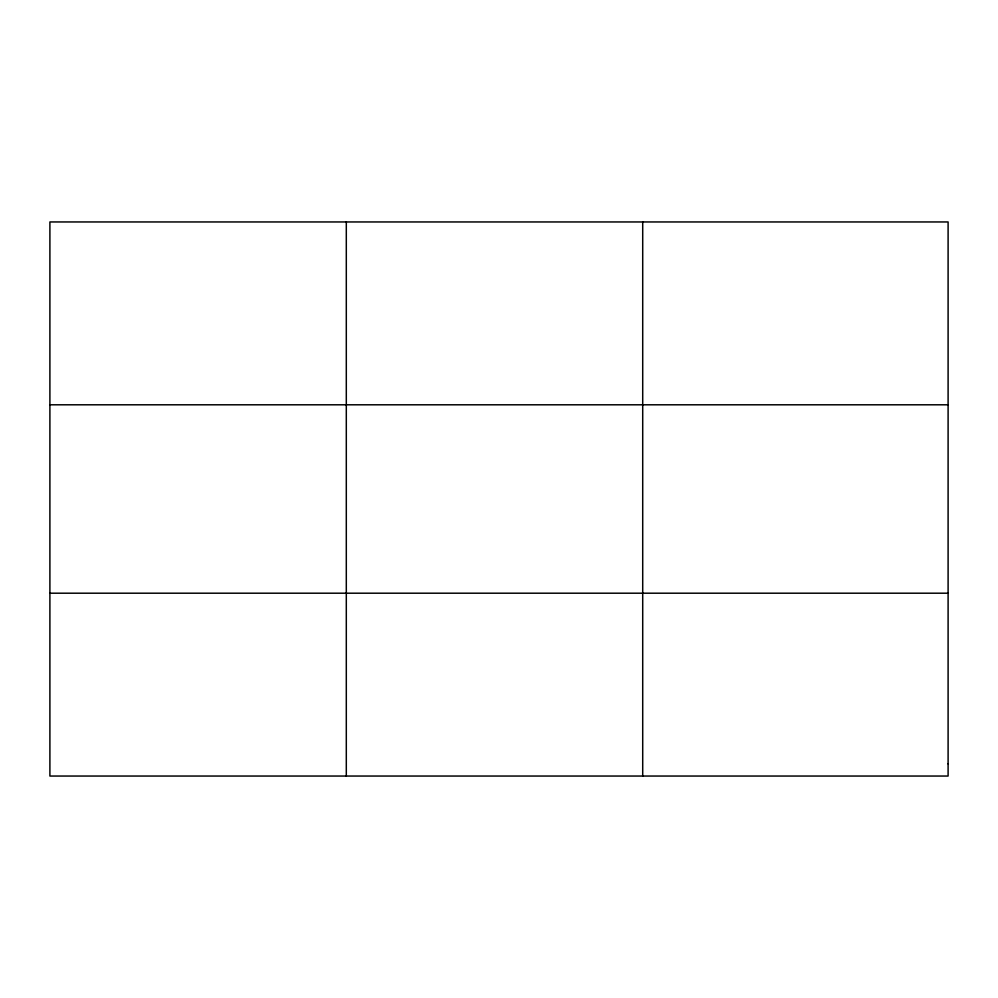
<?xml version="1.0" encoding="UTF-8"?>
<svg xmlns="http://www.w3.org/2000/svg" width="998" height="998" viewBox="0 0 998 998"><rect width="100%" height="100%" fill="white"/><g stroke="black" fill="none" stroke-linecap="round" stroke-linejoin="round"><path stroke-width="1.5" d="M346.306 221.955L346.306 776.045M642.712 221.955L642.712 776.045M49.9 404.801L948.1 404.801M49.9 593.199L948.1 593.199M948.1 763.857L948.1 776.045L49.9 776.045L49.9 221.955L948.1 221.955L948.1 763.857"/></g></svg>
